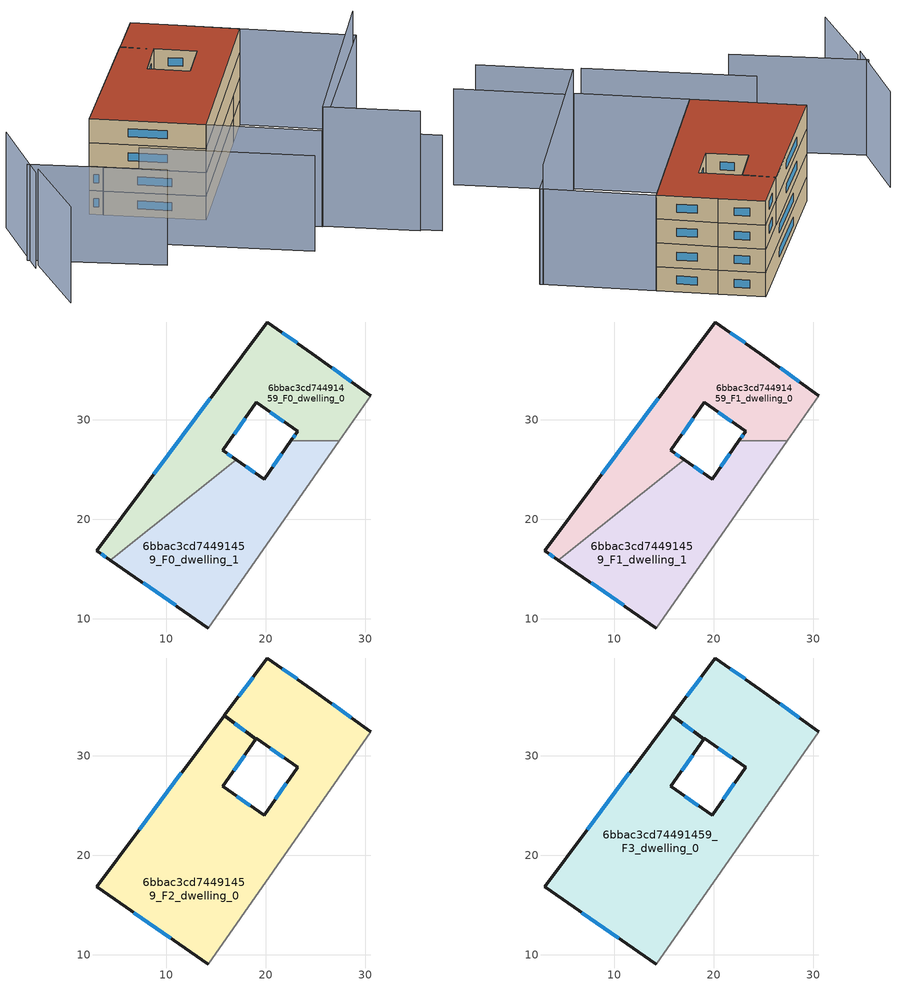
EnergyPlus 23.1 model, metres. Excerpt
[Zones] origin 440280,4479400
6bbac3cd74491459_F0_dwelling_0
 floor ground (EU_floor_Construction): 24.7,36.65 30.57,32.43 27.39,27.88 22.53,27.88 23.19,28.83 19.06,31.75 15.71,26.92 17.05,25.97 4.39,15.9 3.01,16.85 20.17,39.81 z0
 wall outside (EU_wall_Construction): 17.05,25.97 15.71,26.92 19.06,31.75 23.19,28.83 22.53,27.88 / 30.57,32.43 24.7,36.65 20.17,39.81 3.01,16.85 4.39,15.9 z0:3
 wall adiabatic (EU_wall_Construction): 27.39,27.88 30.57,32.43 z0:3
 wall to 6bbac3cd74491459_F0_dwelling_1 (EU_wall_Construction): 4.39,15.9 17.05,25.97 / 22.53,27.88 27.39,27.88 z0:3
 window (EU_Window_Construction): 22.97,28.52 22.75,28.2 / 20.44,30.78 21.81,29.81 / 16.83,28.53 17.94,30.14 / 16.6,26.29 16.16,26.6 / 3.47,16.53 3.93,16.21 / 14.43,32.14 8.75,24.53 / 23.18,37.71 21.68,38.76 / 28.61,33.84 26.66,35.24 z1:2
6bbac3cd74491459_F0_dwelling_1
 floor ground (EU_floor_Construction): 27.39,27.88 14.23,9.09 4.39,15.9 17.05,25.97 19.83,24.01 22.53,27.88 z0
 wall outside (EU_wall_Construction): 22.53,27.88 19.83,24.01 17.05,25.97 / 4.39,15.9 14.23,9.09 z0:3
 wall adiabatic (EU_wall_Construction): 14.23,9.09 27.39,27.88 z0:3
 window (EU_Window_Construction): 18.9,24.66 17.98,25.32 / 21.63,26.59 20.73,25.3 / 7.68,13.62 10.94,11.37 z1:2
6bbac3cd74491459_F1_dwelling_0
 floor to 6bbac3cd74491459_F0_dwelling_0 (EU_floor_Construction): 24.7,36.65 30.57,32.43 27.39,27.88 22.53,27.88 23.19,28.83 19.06,31.75 15.71,26.92 17.05,25.97 4.39,15.9 3.01,16.85 20.17,39.81 z3
 wall outside (EU_wall_Construction): 17.05,25.97 15.71,26.92 19.06,31.75 23.19,28.83 22.53,27.88 / 30.57,32.43 24.7,36.65 20.17,39.81 3.01,16.85 4.39,15.9 z3:6
 wall adiabatic (EU_wall_Construction): 27.39,27.88 30.57,32.43 z3:6
 wall to 6bbac3cd74491459_F1_dwelling_1 (EU_wall_Construction): 4.39,15.9 17.05,25.97 / 22.53,27.88 27.39,27.88 z3:6
 window (EU_Window_Construction): 22.97,28.52 22.75,28.2 / 20.44,30.78 21.81,29.81 / 16.83,28.53 17.94,30.14 / 16.6,26.29 16.16,26.6 / 3.47,16.53 3.93,16.21 / 14.43,32.14 8.75,24.53 / 23.18,37.71 21.68,38.76 / 28.61,33.84 26.66,35.24 z4:5
 roof outside (EU_roof_Construction): 18.99,31.65 19.02,31.69 15.86,34.05 15.83,34.01 z6
6bbac3cd74491459_F1_dwelling_1
 floor to 6bbac3cd74491459_F0_dwelling_1 (EU_floor_Construction): 27.39,27.88 14.23,9.09 4.39,15.9 17.05,25.97 19.83,24.01 22.53,27.88 z3
 wall outside (EU_wall_Construction): 22.53,27.88 19.83,24.01 17.05,25.97 / 4.39,15.9 14.23,9.09 z3:6
 wall adiabatic (EU_wall_Construction): 14.23,9.09 27.39,27.88 z3:6
 window (EU_Window_Construction): 18.9,24.66 17.98,25.32 / 21.63,26.59 20.73,25.3 / 7.68,13.62 10.94,11.37 z4:5
6bbac3cd74491459_F2_dwelling_0
 floor to 6bbac3cd74491459_F1_dwelling_0 (EU_floor_Construction): 24.7,36.65 30.57,32.43 27.39,27.88 22.53,27.88 23.19,28.83 19.06,31.75 19.02,31.69 15.86,34.05 20.17,39.81 z6; 18.99,31.65 15.71,26.92 17.05,25.97 4.39,15.9 3.01,16.85 15.83,34.01 z6
 floor to 6bbac3cd74491459_F1_dwelling_1 (EU_floor_Construction): 27.39,27.88 14.23,9.09 4.39,15.9 17.05,25.97 19.83,24.01 22.53,27.88 z6
 wall outside (EU_wall_Construction): 19.02,31.69 19.06,31.75 23.19,28.83 19.83,24.01 15.71,26.92 18.99,31.65 15.83,34.01 3.01,16.85 14.23,9.09 / 19.02,31.69 15.86,34.05 / 30.57,32.43 24.7,36.65 20.17,39.81 15.86,34.05 z6:9
 wall adiabatic (EU_wall_Construction): 14.23,9.09 30.57,32.43 z6:9
 window (EU_Window_Construction): 11.55,28.27 7.3,22.59 / 17.93,32.44 16.89,33.22 / 16.81,28.5 17.89,30.07 / 18.45,24.98 17.09,25.94 / 22.07,27.22 20.96,25.62 / 20.44,30.78 21.81,29.81 / 17.96,32.48 16.92,33.26 / 18.73,37.89 17.3,35.97 / 23.18,37.71 21.68,38.76 / 28.61,33.84 26.66,35.24 / 6.76,14.26 10.48,11.68 z7:8
6bbac3cd74491459_F3_dwelling_0
 floor to 6bbac3cd74491459_F2_dwelling_0 (EU_floor_Construction): 24.7,36.65 30.57,32.43 14.23,9.09 3.01,16.85 15.83,34.01 18.99,31.65 15.71,26.92 19.83,24.01 23.19,28.83 19.06,31.75 19.02,31.69 15.86,34.05 20.17,39.81 z9
 wall outside (EU_wall_Construction): 19.02,31.69 19.06,31.75 23.19,28.83 19.83,24.01 15.71,26.92 18.99,31.65 15.83,34.01 3.01,16.85 14.23,9.09 / 19.02,31.69 15.86,34.05 / 30.57,32.43 24.7,36.65 20.17,39.81 15.86,34.05 z9:12
 wall adiabatic (EU_wall_Construction): 14.23,9.09 30.57,32.43 z9:12
 window (EU_Window_Construction): 11.55,28.27 7.3,22.59 / 17.93,32.44 16.89,33.22 / 16.81,28.5 17.89,30.07 / 18.45,24.98 17.09,25.94 / 22.07,27.22 20.96,25.62 / 20.44,30.78 21.81,29.81 / 17.96,32.48 16.92,33.26 / 18.73,37.89 17.3,35.97 / 23.18,37.71 21.68,38.76 / 28.61,33.84 26.66,35.24 / 6.76,14.26 10.48,11.68 z10:11
 roof outside (EU_roof_Construction): 14.23,9.09 30.57,32.43 24.7,36.65 20.17,39.81 15.86,34.05 19.02,31.69 19.06,31.75 23.19,28.83 19.83,24.01 15.71,26.92 18.99,31.65 15.83,34.01 3.01,16.85 z12
shading: 25.58,1.69 37.06,-6.09 / 4.24,6.57 21.22,-4.81 / -9.49,8.1 4.16,-0.7 / -9.03,6.2 -10.77,-5.32 / -7.37,17.64 -9.75,5.47 / 14.24,9.09 30.57,32.43 / 30.57,32.43 41.68,24.65 / 41.68,24.65 25.34,1.31 / 25.34,1.31 14.24,9.09 z0:12; 34.82,-5.01 25.41,1.41 / 25.41,1.41 41.34,24.78 z0:15
[Building]
EU S2 Campaign: North Axis=0; Terrain=City; Solar Distribution=FullExterior
[Site:Location]
Madrid: Latitude=40.5; Longitude=-3.5; Time Zone=1; Elevation=609
[SizingPeriod:WeatherFileDays]
AnnualSizingPeriod: Begin Month=1; Begin Day of Month=1; End Month=12; End Day of Month=31; Day of Week for Start Day=Monday; Use Weather File Daylight Saving Period=No; Use Weather File Rain and Snow Indicators=No
[MATERIAL]
EU_InternalMass_Material: Roughness=MediumRough; Thickness=0.1; Conductivity=1; Density=1800; Specific Heat=900; Thermal Absorptance=0.9; Solar Absorptance=0.7; Visible Absorptance=0.7
[MATERIAL:NOMASS] Roughness=MediumRough; Thermal Absorptance=0.9; Solar Absorptance=0.7; Visible Absorptance=0.7
Name | Thermal Resistance
EU_wall_NoMass | 0.459673
EU_roof_NoMass | 0.495815
EU_floor_NoMass | 0.788942
[WINDOWMATERIAL:SIMPLEGLAZINGSYSTEM]
EU_Window_SimpleGlazing: UFactor=4.26103; Solar Heat Gain Coefficient=0.85; Visible Transmittance=0.85
[CONSTRUCTION]
EU_wall_Construction: EU_wall_NoMass
EU_roof_Construction: EU_roof_NoMass
EU_floor_Construction: EU_floor_NoMass
EU_InternalMass_Construction: EU_InternalMass_Material
EU_Window_Construction: EU_Window_SimpleGlazing
[ZONE] Type=1; Multiplier=1; Ceiling Height=autocalculate; Floor Area=autocalculate; Part of Total Floor Area=Yes
Name | Volume
6bbac3cd74491459_F0_dwelling_0 | 521.563
6bbac3cd74491459_F1_dwelling_0 | 521.565
6bbac3cd74491459_F2_dwelling_0 | 1042.52
6bbac3cd74491459_F3_dwelling_0 | 1042.56
6bbac3cd74491459_F0_dwelling_1; 6bbac3cd74491459_F1_dwelling_1 | 521.558
[INTERNALMASS] Construction=EU_InternalMass_Construction
Name | Zone or ZoneList | Surface Area
6bbac3cd74491459_F0_dwelling_0_EU_InternalMass | 6bbac3cd74491459_F0_dwelling_0 | 173.855
6bbac3cd74491459_F0_dwelling_1_EU_InternalMass | 6bbac3cd74491459_F0_dwelling_1 | 173.853
6bbac3cd74491459_F1_dwelling_0_EU_InternalMass | 6bbac3cd74491459_F1_dwelling_0 | 173.855
6bbac3cd74491459_F1_dwelling_1_EU_InternalMass | 6bbac3cd74491459_F1_dwelling_1 | 173.853
6bbac3cd74491459_F2_dwelling_0_EU_InternalMass | 6bbac3cd74491459_F2_dwelling_0 | 347.52
6bbac3cd74491459_F3_dwelling_0_EU_InternalMass | 6bbac3cd74491459_F3_dwelling_0 | 347.52
[OTHEREQUIPMENT] Fuel Type=Electricity; Design Level Calculation Method=Watts/Area; Power per Zone Floor Area=1; Fraction Latent=0; Fraction Radiant=0; Fraction Lost=0; Carbon Dioxide Generation Rate=0; EndUse Subcategory=EU_Step8_InternalGains
Name | Zone or ZoneList or Space or SpaceList | Schedule
EU_Step8_InternalGain_6bbac3cd74491459_F0_dwelling_0_f000 | 6bbac3cd74491459_F0_dwelling_0 | EU_Step8_GainSchedule_6bbac3cd74491459_F0_dwelling_0_f000
EU_Step8_InternalGain_6bbac3cd74491459_F0_dwelling_1_f000 | 6bbac3cd74491459_F0_dwelling_1 | EU_Step8_GainSchedule_6bbac3cd74491459_F0_dwelling_1_f000
EU_Step8_InternalGain_6bbac3cd74491459_F1_dwelling_0_f000 | 6bbac3cd74491459_F1_dwelling_0 | EU_Step8_GainSchedule_6bbac3cd74491459_F1_dwelling_0_f000
EU_Step8_InternalGain_6bbac3cd74491459_F1_dwelling_1_f000 | 6bbac3cd74491459_F1_dwelling_1 | EU_Step8_GainSchedule_6bbac3cd74491459_F1_dwelling_1_f000
EU_Step8_InternalGain_6bbac3cd74491459_F2_dwelling_0_f000 | 6bbac3cd74491459_F2_dwelling_0 | EU_Step8_GainSchedule_6bbac3cd74491459_F2_dwelling_0_f000
EU_Step8_InternalGain_6bbac3cd74491459_F3_dwelling_0_f000 | 6bbac3cd74491459_F3_dwelling_0 | EU_Step8_GainSchedule_6bbac3cd74491459_F3_dwelling_0_f000
[ZONEVENTILATION:DESIGNFLOWRATE] Schedule=EU_AlwaysOn; Design Flow Rate Calculation Method=AirChanges/Hour; Air Changes per Hour=0.719161; Ventilation Type=Natural; Fan Pressure Rise=0; Fan Total Efficiency=1; Constant Term Coefficient=1; Temperature Term Coefficient=0; Velocity Term Coefficient=0; Velocity Squared Term Coefficient=0; Minimum Indoor Temperature=-100; Maximum Indoor Temperature=100; Delta Temperature=-100; Minimum Outdoor Temperature=-100; Maximum Outdoor Temperature=100; Maximum Wind Speed=40
Name | Zone or ZoneList or Space or SpaceList
EU_ConstantAir_6bbac3cd74491459_F0_dwelling_0 | 6bbac3cd74491459_F0_dwelling_0
EU_ConstantAir_6bbac3cd74491459_F0_dwelling_1 | 6bbac3cd74491459_F0_dwelling_1
EU_ConstantAir_6bbac3cd74491459_F1_dwelling_0 | 6bbac3cd74491459_F1_dwelling_0
EU_ConstantAir_6bbac3cd74491459_F1_dwelling_1 | 6bbac3cd74491459_F1_dwelling_1
EU_ConstantAir_6bbac3cd74491459_F2_dwelling_0 | 6bbac3cd74491459_F2_dwelling_0
EU_ConstantAir_6bbac3cd74491459_F3_dwelling_0 | 6bbac3cd74491459_F3_dwelling_0
[HVACTEMPLATE:THERMOSTAT] Constant Heating Setpoint=20; Constant Cooling Setpoint=50
EU_HeatOnly_6bbac3cd74491459_F0_dwelling_0; EU_HeatOnly_6bbac3cd74491459_F0_dwelling_1; EU_HeatOnly_6bbac3cd74491459_F1_dwelling_0; EU_HeatOnly_6bbac3cd74491459_F1_dwelling_1; EU_HeatOnly_6bbac3cd74491459_F2_dwelling_0; EU_HeatOnly_6bbac3cd74491459_F3_dwelling_0
[HVACTEMPLATE:ZONE:IDEALLOADSAIRSYSTEM] System Availability Schedule=EU_AlwaysOn; Maximum Heating Supply Air Temperature=50; Minimum Cooling Supply Air Temperature=13; Maximum Heating Supply Air Humidity Ratio=0.0156; Minimum Cooling Supply Air Humidity Ratio=0.0077; Heating Limit=NoLimit; Cooling Limit=NoLimit; Heating Availability Schedule=EU_AlwaysOn; Cooling Availability Schedule=EU_CoolingOff; Dehumidification Control Type=ConstantSensibleHeatRatio; Cooling Sensible Heat Ratio=0.7; Dehumidification Setpoint=60; Humidification Control Type=None; Humidification Setpoint=30; Outdoor Air Method=None; Outdoor Air Flow Rate per Person=0.00944; Outdoor Air Flow Rate per Zone Floor Area=0; Outdoor Air Flow Rate per Zone=0; Demand Controlled Ventilation Type=None; Outdoor Air Economizer Type=NoEconomizer; Heat Recovery Type=None; Sensible Heat Recovery Effectiveness=0.7; Latent Heat Recovery Effectiveness=0.65
Name | Template Thermostat
6bbac3cd74491459_F0_dwelling_0 | EU_HeatOnly_6bbac3cd74491459_F0_dwelling_0
6bbac3cd74491459_F0_dwelling_1 | EU_HeatOnly_6bbac3cd74491459_F0_dwelling_1
6bbac3cd74491459_F1_dwelling_0 | EU_HeatOnly_6bbac3cd74491459_F1_dwelling_0
6bbac3cd74491459_F1_dwelling_1 | EU_HeatOnly_6bbac3cd74491459_F1_dwelling_1
6bbac3cd74491459_F2_dwelling_0 | EU_HeatOnly_6bbac3cd74491459_F2_dwelling_0
6bbac3cd74491459_F3_dwelling_0 | EU_HeatOnly_6bbac3cd74491459_F3_dwelling_0
[SIZING:ZONE] Zone Cooling Design Supply Air Temperature Input Method=SupplyAirTemperature; Zone Cooling Design Supply Air Temperature=13; Zone Heating Design Supply Air Temperature Input Method=SupplyAirTemperature; Zone Heating Design Supply Air Temperature=50; Zone Cooling Design Supply Air Humidity Ratio=0.008; Zone Heating Design Supply Air Humidity Ratio=0.008; Cooling Design Air Flow Method=DesignDay; Cooling Design Air Flow Rate=0; Cooling Minimum Air Flow per Zone Floor Area=0.000762; Cooling Minimum Air Flow=0; Cooling Minimum Air Flow Fraction=0.2; Heating Design Air Flow Method=DesignDay; Heating Design Air Flow Rate=0; Heating Maximum Air Flow per Zone Floor Area=0.002032; Heating Maximum Air Flow=0.141576; Heating Maximum Air Flow Fraction=0.3; Account for Dedicated Outdoor Air System=No; Dedicated Outdoor Air System Control Strategy=NeutralSupplyAir; Dedicated Outdoor Air Low Setpoint Temperature for Design=autosize; Dedicated Outdoor Air High Setpoint Temperature for Design=autosize; Zone Load Sizing Method=Sensible Load Only No Latent Load; Zone Latent Cooling Design Supply Air Humidity Ratio Input Method=HumidityRatioDifference; Zone Cooling Design Supply Air Humidity Ratio Difference=0.005; Zone Latent Heating Design Supply Air Humidity Ratio Input Method=HumidityRatioDifference; Zone Humidification Design Supply Air Humidity Ratio Difference=0.005
6bbac3cd74491459_F0_dwelling_0; 6bbac3cd74491459_F0_dwelling_1; 6bbac3cd74491459_F1_dwelling_0; 6bbac3cd74491459_F1_dwelling_1; 6bbac3cd74491459_F2_dwelling_0; 6bbac3cd74491459_F3_dwelling_0
[SCHEDULE:CONSTANT]
Name | Hourly Value
EU_AlwaysOn | 1
EU_CoolingOff | 0
[SCHEDULE:FILE] Column Number=1; Rows to Skip at Top=0; Number of Hours of Data=8760; Column Separator=Comma; Interpolate to Timestep=No; Minutes per Item=60; Adjust Schedule for Daylight Savings=Yes
Name | File
EU_Step8_GainSchedule_6bbac3cd74491459_F0_dwelling_0_f000 | ../../schedules/6bbac3cd74491459/6bbac3cd74491459_F0_dwelling_0_f000_gain.csv
EU_Step8_GainSchedule_6bbac3cd74491459_F0_dwelling_1_f000 | ../../schedules/6bbac3cd74491459/6bbac3cd74491459_F0_dwelling_1_f000_gain.csv
EU_Step8_GainSchedule_6bbac3cd74491459_F1_dwelling_0_f000 | ../../schedules/6bbac3cd74491459/6bbac3cd74491459_F1_dwelling_0_f000_gain.csv
EU_Step8_GainSchedule_6bbac3cd74491459_F1_dwelling_1_f000 | ../../schedules/6bbac3cd74491459/6bbac3cd74491459_F1_dwelling_1_f000_gain.csv
EU_Step8_GainSchedule_6bbac3cd74491459_F2_dwelling_0_f000 | ../../schedules/6bbac3cd74491459/6bbac3cd74491459_F2_dwelling_0_f000_gain.csv
EU_Step8_GainSchedule_6bbac3cd74491459_F3_dwelling_0_f000 | ../../schedules/6bbac3cd74491459/6bbac3cd74491459_F3_dwelling_0_f000_gain.csv
